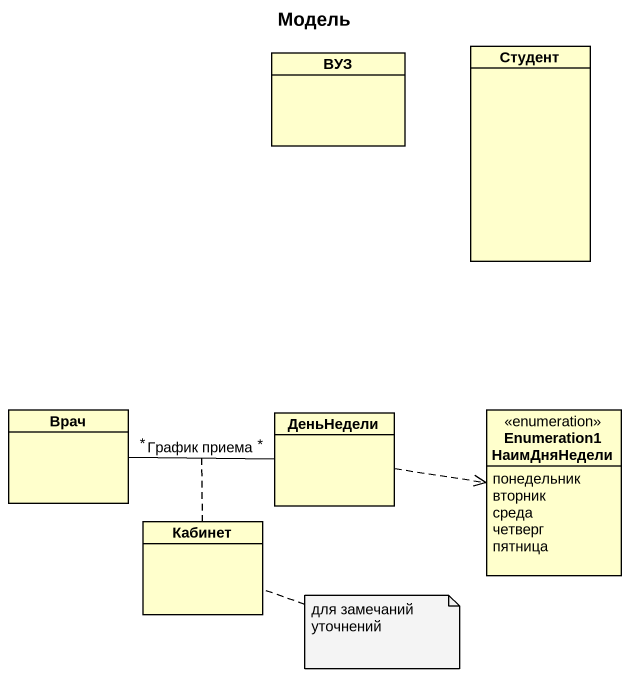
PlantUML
@startuml
title Модель
hide circle
hide empty members
class ВУЗ
class Студент
class Врач
class ДеньНедели
enum "Enumeration1 НаимДняНедели" as Enumeration1_НаимДняНедели {
  понедельник
  вторник
  среда
  четверг
  пятница
}
class Кабинет
Врач "*" -right- "*" ДеньНедели : График приема
(Врач, ДеньНедели) .. Кабинет
ДеньНедели .right.> Enumeration1_НаимДняНедели
note right of Кабинет
  для замечаний
  уточнений
end note
@enduml
